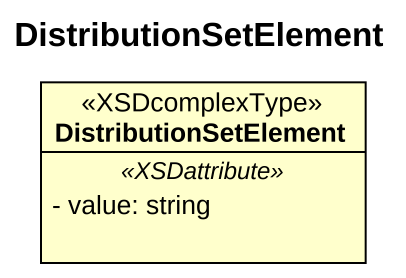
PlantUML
@startuml
title DistributionSetElement
hide circle
hide empty members
skinparam classAttributeIconSize 0
class DistributionSetElement <<XSDcomplexType>> {
  .. <<XSDattribute>> ..
  - value: string
}
@enduml
